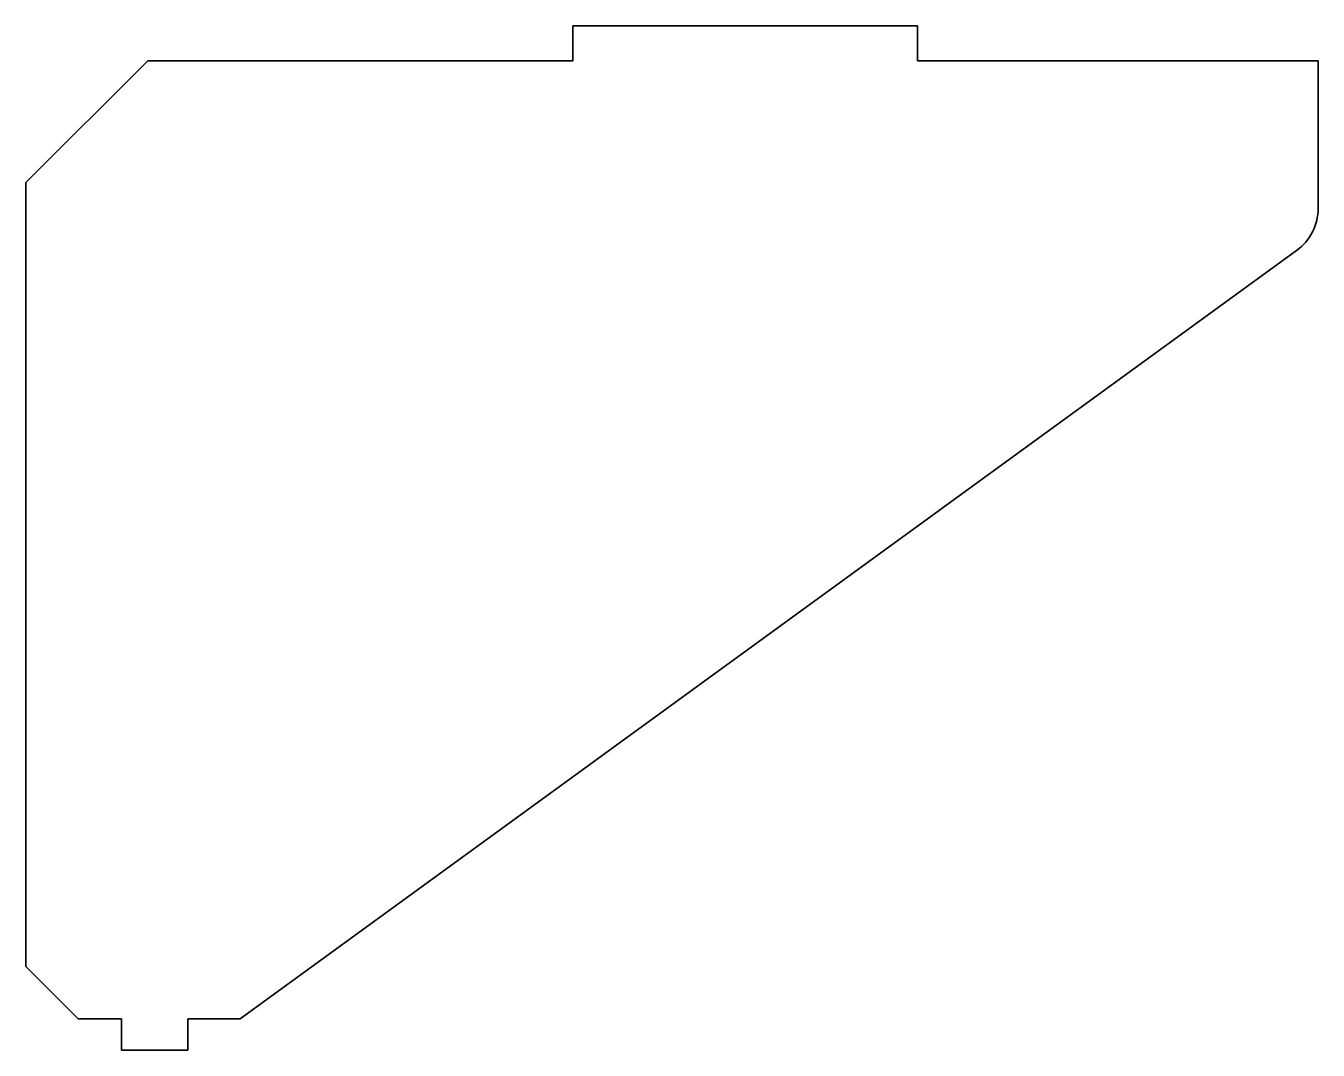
# Model space of a CAD drawing. Header units: millimetres. Extents: x 0 to 74.2, y 0 to 58.8.
import ezdxf

# ---------------------------------------------------------------- set-up
doc = ezdxf.new("R2010")
doc.units = ezdxf.units.MM
doc.layers.add('SIMUMAK Visible (ISO)', color=7, linetype='Continuous', lineweight=35)

# ---------------------------------------------------------------- blocks, each defined once
blk = doc.blocks.new('SIL-027-CART-01_Sheet_7_SIL-027-CART-01')
at = {"layer": 'SIMUMAK Visible (ISO)'}
for p, q in [((-5.7, 27.4), (-5.7, 29.4)), ((-5.7, 29.4), (14.1, 29.4)), ((14.1, 29.4), (14.1, 27.4)), ((-30.1, 27.4), (-37.1, 20.4)), ((-30.1, 27.4), (-5.7, 27.4)), ((14.1, 27.4), (37.1, 27.4)), ((37.1, 27.4), (37.1, 18.928)), ((-37.1, -24.6), (-37.1, 20.4)), ((35.864, 16.501), (-24.8, -27.6)), ((-37.1, -24.6), (-34.1, -27.6)), ((-31.6, -27.6), (-34.1, -27.6)), ((-31.6, -29.4), (-31.6, -27.6)), ((-24.8, -27.6), (-27.8, -27.6)), ((-27.8, -27.6), (-27.8, -29.4)), ((-27.8, -29.4), (-31.6, -29.4))]:
    blk.add_line(p, q, dxfattribs=at)
at = {"layer": 'SIMUMAK Visible (ISO)', "extrusion": (0, 0, -1)}
blk.add_arc((-34.1, 18.928), 3, 180, 233.98364, dxfattribs=at)

msp = doc.modelspace()

# ---------------------------------------------------------------- block references
msp.add_blockref('SIL-027-CART-01_Sheet_7_SIL-027-CART-01', (37.1, 29.4))

doc.saveas('drawing.dxf')
